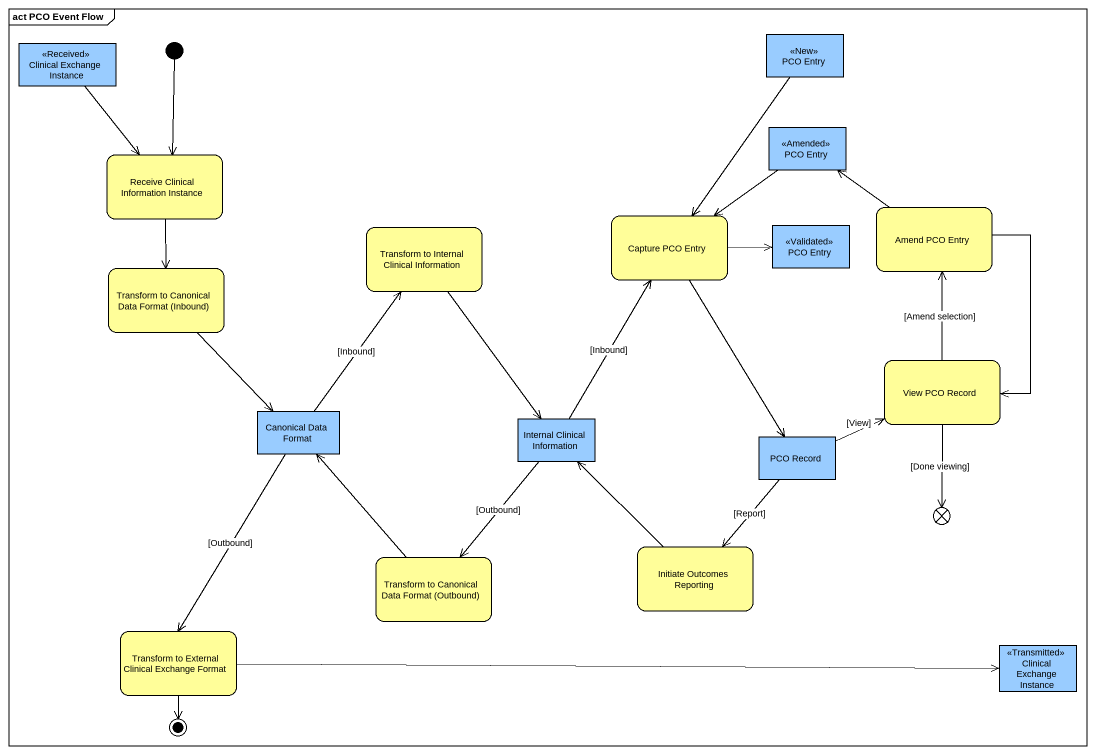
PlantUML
@startuml
mainframe act PCO Event Flow
hide empty description
state "Clinical Exchange Instance" as Clinical_Exchange_Instance <<Received>> #99CCFF
state "PCO Entry" as PCO_Entry <<New>> #99CCFF
state "Receive Clinical Information Instance" as Receive_Clinical #FFFE99
state "PCO Entry" as PCO_Entry_2 <<Amended>> #99CCFF
state "Transform to Internal Clinical Information" as Transform_to_Internal #FFFE99
state "Capture PCO Entry" as Capture_PCO_Entry #FFFE99
state "PCO Entry" as PCO_Entry_3 <<Validated>> #99CCFF
state "Amend PCO Entry" as Amend_PCO_Entry #FFFE99
state "Transform to Canonical Data Format (Inbound)" as Transform_to_Canonical_Data #FFFE99
state "View PCO Record" as View_PCO_Record #FFFE99
state "Canonical Data Format" as Canonical_Data_Format <<object>> #99CCFF
state "Internal Clinical Information" as Internal_Clinical <<object>> #99CCFF
state "PCO Record" as PCO_Record <<object>> #99CCFF
state flowfinal1 <<end>>
state "Transform to Canonical Data Format (Outbound)" as Transform_to_Canonical_Data_2 #FFFE99
state "Initiate Outcomes Reporting" as Initiate_Outcomes_Reporting #FFFE99
state "Transform to External Clinical Exchange Format" as Transform_to_External #FFFE99
state "Clinical Exchange Instance" as Clinical_Exchange_Instance_2 <<Transmitted>> #99CCFF
[*] --> Receive_Clinical
Clinical_Exchange_Instance --> Receive_Clinical
PCO_Entry --> Capture_PCO_Entry
Receive_Clinical --> Transform_to_Canonical_Data
PCO_Entry_2 --> Capture_PCO_Entry
Transform_to_Internal --> Internal_Clinical
Capture_PCO_Entry -right-> PCO_Entry_3
Capture_PCO_Entry --> PCO_Record
Amend_PCO_Entry -up-> PCO_Entry_2
Amend_PCO_Entry --> View_PCO_Record
Transform_to_Canonical_Data --> Canonical_Data_Format
View_PCO_Record -up-> Amend_PCO_Entry : [Amend selection]
View_PCO_Record --> flowfinal1 : [Done viewing]
Canonical_Data_Format -up-> Transform_to_Internal : [Inbound]
Canonical_Data_Format --> Transform_to_External : [Outbound]
Internal_Clinical -up-> Capture_PCO_Entry : [Inbound]
Internal_Clinical --> Transform_to_Canonical_Data_2 : [Outbound]
PCO_Record -right-> View_PCO_Record : [View]
PCO_Record --> Initiate_Outcomes_Reporting : [Report]
Transform_to_Canonical_Data_2 -up-> Canonical_Data_Format
Initiate_Outcomes_Reporting -up-> Internal_Clinical
Transform_to_External -right-> Clinical_Exchange_Instance_2
Transform_to_External --> [*]
@enduml
